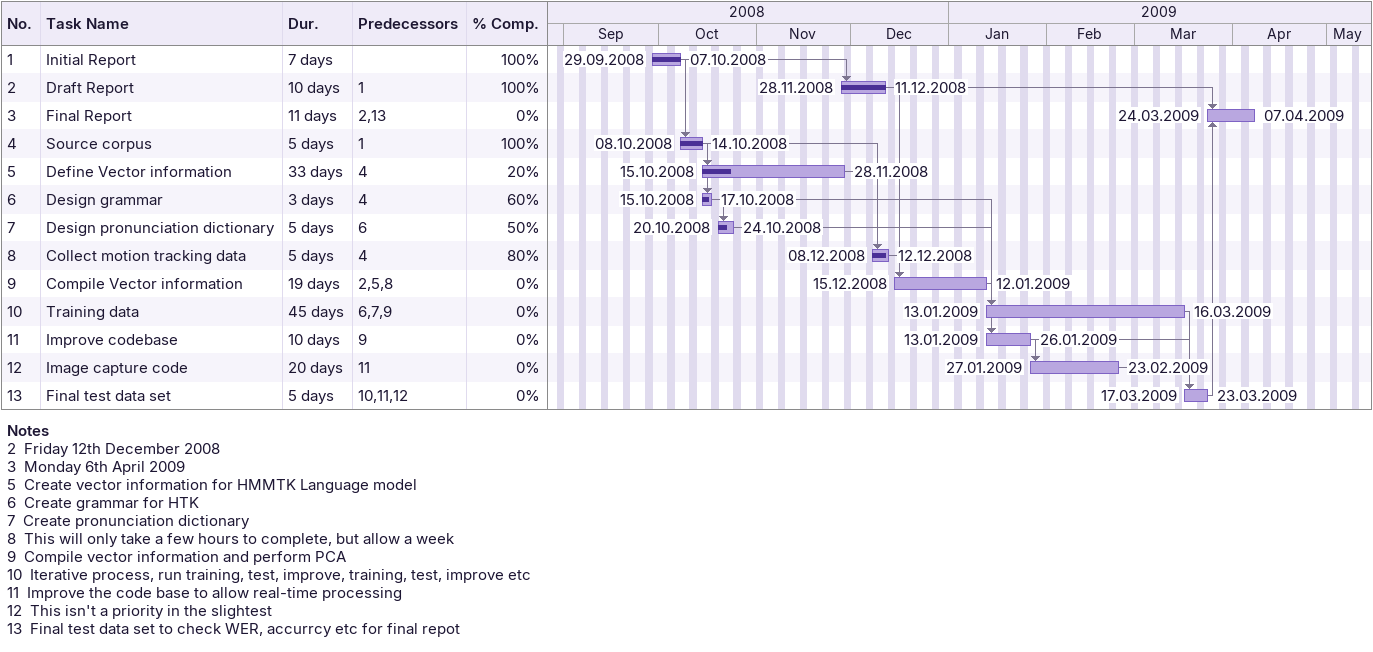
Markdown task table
| ID | Task | Duration | Start | Finish | Predecessors | % complete |
|---|---|---|---|---|---|---|
| 1 | Initial Report | 7d | 2008-09-29 | 2008-10-07 |  | 100 |
| 2 | Draft Report | 10d | 2008-11-28 | 2008-12-11 | 1 | 100 |
| 3 | Final Report | 11d | 2009-03-24 | 2009-04-07 | 2, 13 | 0 |
| 4 | Source corpus | 5d | 2008-10-08 | 2008-10-14 | 1 | 100 |
| 5 | Define Vector information | 33d | 2008-10-15 | 2008-11-28 | 4 | 20 |
| 6 | Design grammar | 3d | 2008-10-15 | 2008-10-17 | 4 | 60 |
| 7 | Design pronunciation dictionary | 5d | 2008-10-20 | 2008-10-24 | 6 | 50 |
| 8 | Collect motion tracking data | 5d | 2008-12-08 | 2008-12-12 | 4 | 80 |
| 9 | Compile Vector information | 19d | 2008-12-15 | 2009-01-12 | 2, 5, 8 | 0 |
| 10 | Training data | 45d | 2009-01-13 | 2009-03-16 | 6, 7, 9 | 0 |
| 11 | Improve codebase | 10d | 2009-01-13 | 2009-01-26 | 9 | 0 |
| 12 | Image capture code | 20d | 2009-01-27 | 2009-02-23 | 11 | 0 |
| 13 | Final test data set | 5d | 2009-03-17 | 2009-03-23 | 10, 11, 12 | 0 |

Notes
- 2: Friday 12th December 2008
- 3: Monday 6th April 2009
- 5: Create vector information for HMMTK Language model
- 6: Create grammar for HTK
- 7: Create pronunciation dictionary
- 8: This will only take a few hours to complete, but allow a week
- 9: Compile vector information and perform PCA
- 10: Iterative process, run training, test, improve, training, test, improve etc
- 11: Improve the code base to allow real-time processing
- 12: This isn't a priority in the slightest
- 13: Final test data set to check WER, accurrcy etc for final repot
